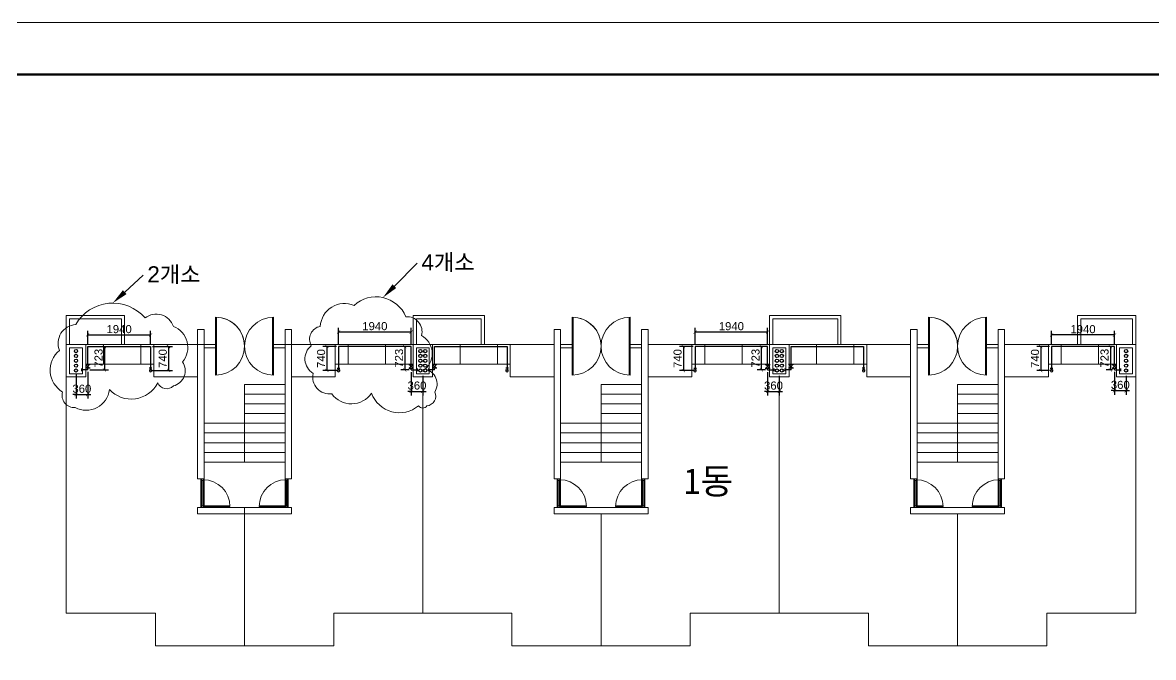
# Model space of a CAD drawing. Header units: millimetres. Extents: x 77978 to 1977917, y -128530 to 383426.
# Drawn here: x 1727647 to 1762536, y 109608 to 129213 of the extents above; entities that cross this region are included whole.
import ezdxf
from ezdxf import colors
from ezdxf.entities.mleader import LeaderData, LeaderLine
from ezdxf.math import Vec2, Vec3

# ---------------------------------------------------------------- set-up
doc = ezdxf.new("R2010")
doc.units = ezdxf.units.MM
doc.header["$LTSCALE"] = 20
doc.layers.get('0').update_dxf_attribs({"lineweight": 0})
doc.layers.add('TEXT', color=2, linetype='Continuous')
doc.layers.add('급수부품', color=2, linetype='Continuous')
for name, color, linetype, lineweight in [('WID', 6, 'Continuous', 0), ('건축선', 7, 'Continuous', 0), ('급수', 3, 'Continuous', 30), ('치수선', 1, 'Continuous', 0)]:
    doc.layers.add(name, color=color, linetype=linetype, lineweight=lineweight)
doc.styles.get("Standard").update_dxf_attribs({"font": 'arial.ttf'})
doc.styles.add('굴림800', font='', dxfattribs={"height": 800})
doc.styles.get('굴림800').set_extended_font_data('GulimChe')
doc.dimstyles.new('태림-100', dxfattribs={"dimscale": 100, "dimtxt": 2.5, "dimasz": 1, "dimexe": 1.25, "dimexo": 0.625, "dimgap": 0.5, "dimtad": 1, "dimdec": 0, "dimzin": 1, "dimdsep": 46, "dimtxsty": 'Standard', "dimblk": 'ARCHTICK', "dimcen": 2.5, "dimclrt": 2, "dimadec": 0, "dimazin": 0, "dimtfac": 1, "dimtdec": 0, "dimtix": 1, "dimtmove": 0, "dimatfit": 3, "dimfxl": 1, "dimarcsym": 0})

# ---------------------------------------------------------------- blocks, each defined once
blk = doc.blocks.new('상수도 도각-다중')
at = {"lineweight": 100}
blk.add_line((123000, 86100), (3000, 86100), dxfattribs=at)
blk.add_lwpolyline([(0, 0), (126000, 0), (126000, 89100), (0, 89100)], close=True)
blk = doc.blocks.new('A$C701459fe')
at = {"layer": '급수부품'}
for p, q in [((0, -283), (0, 284)), ((0, 233), (460, -232)), ((460, 233), (0, -232)), ((460, -283), (460, 284))]:
    blk.add_line(p, q, dxfattribs=at)
blk = doc.blocks.new('_ArchTick')
at = {"color": 0, "linetype": 'ByBlock', "const_width": 0.15}
blk.add_lwpolyline([(-0.5, -0.5), (0.5, 0.5)], dxfattribs=at)
blk = doc.blocks.new('*D5044')
at = {"layer": 'Defpoints', "color": 0}
for p in [(1731595, 119567), (1729655, 119209), (1731595, 119208)]:
    blk.add_point(p, dxfattribs=at)
at = {"layer": '치수선', "color": 0, "lineweight": -2}
for p, q in [((1729655, 119272), (1729655, 119692)), ((1731595, 119271), (1731595, 119692)), ((1729655, 119567), (1731595, 119567))]:
    blk.add_line(p, q, dxfattribs=at)
at = {"layer": '치수선', "color": 0, "linetype": 'ByBlock', "lineweight": -2, "xscale": 100, "yscale": 100, "zscale": 100, "rotation": 180}
blk.add_blockref('_ArchTick', (1729655, 119567), dxfattribs=at)
at = {"layer": '치수선', "color": 0, "linetype": 'ByBlock', "lineweight": -2, "xscale": 100, "yscale": 100, "zscale": 100}
blk.add_blockref('_ArchTick', (1731595, 119567), dxfattribs=at)
at = {"layer": '치수선', "color": 2, "insert": (1730625, 119745), "char_height": 250, "attachment_point": 5}
blk.add_mtext('1940', dxfattribs=at)
blk = doc.blocks.new('*D5045')
at = {"layer": 'Defpoints', "color": 0}
for p in [(1731595, 119209), (1731595, 118469), (1732149, 118469)]:
    blk.add_point(p, dxfattribs=at)
at = {"layer": '치수선', "color": 0, "lineweight": -2}
for p, q in [((1731658, 119209), (1732274, 119209)), ((1732149, 119209), (1732149, 118469)), ((1731658, 118469), (1732274, 118469))]:
    blk.add_line(p, q, dxfattribs=at)
at = {"layer": '치수선', "color": 0, "linetype": 'ByBlock', "lineweight": -2, "xscale": 100, "yscale": 100, "zscale": 100}
for p, rotation in [((1732149, 119209), 90), ((1732149, 118469), 270)]:
    blk.add_blockref('_ArchTick', p, dxfattribs=dict(at, rotation=rotation))
at = {"layer": '치수선', "color": 2, "insert": (1731972, 118839), "char_height": 250, "attachment_point": 5, "rotation": 90}
blk.add_mtext('740', dxfattribs=at)
blk = doc.blocks.new('*D5046')
at = {"layer": 'Defpoints', "color": 0}
for p in [(1730006, 119209), (1729655, 118487), (1730169, 118487)]:
    blk.add_point(p, dxfattribs=at)
at = {"layer": '치수선', "color": 0, "lineweight": -2}
for p, q in [((1730068, 119209), (1730294, 119209)), ((1730169, 119209), (1730169, 118487)), ((1729718, 118487), (1730294, 118487))]:
    blk.add_line(p, q, dxfattribs=at)
at = {"layer": '치수선', "color": 0, "linetype": 'ByBlock', "lineweight": -2, "xscale": 100, "yscale": 100, "zscale": 100}
for p, rotation in [((1730169, 119209), 90), ((1730169, 118487), 270)]:
    blk.add_blockref('_ArchTick', p, dxfattribs=dict(at, rotation=rotation))
at = {"layer": '치수선', "color": 2, "insert": (1729992, 118848), "char_height": 250, "attachment_point": 5, "rotation": 90}
blk.add_mtext('723', dxfattribs=at)
blk = doc.blocks.new('*D5047')
at = {"layer": 'Defpoints', "color": 0}
for p in [(1729295, 118419), (1729655, 118487), (1729655, 117727)]:
    blk.add_point(p, dxfattribs=at)
at = {"layer": '치수선', "color": 0, "lineweight": -2}
for p, q in [((1729295, 118357), (1729295, 117602)), ((1729655, 118424), (1729655, 117602)), ((1729295, 117727), (1729195, 117727)), ((1729295, 117727), (1729655, 117727)), ((1729655, 117727), (1729755, 117727))]:
    blk.add_line(p, q, dxfattribs=at)
at = {"layer": '치수선', "color": 0, "linetype": 'ByBlock', "lineweight": -2, "xscale": 100, "yscale": 100, "zscale": 100}
blk.add_blockref('_ArchTick', (1729295, 117727), dxfattribs=at)
at = {"layer": '치수선', "color": 0, "linetype": 'ByBlock', "lineweight": -2, "xscale": 100, "yscale": 100, "zscale": 100, "rotation": 180}
blk.add_blockref('_ArchTick', (1729655, 117727), dxfattribs=at)
at = {"layer": '치수선', "color": 2, "insert": (1729475, 117904), "char_height": 250, "attachment_point": 5}
blk.add_mtext('360', dxfattribs=at)
blk = doc.blocks.new('*D5048')
at = {"layer": 'Defpoints', "color": 0}
for p in [(1739635, 119659), (1737395, 119209), (1739635, 119209)]:
    blk.add_point(p, dxfattribs=at)
at = {"layer": '치수선', "color": 0, "lineweight": -2}
for p, q in [((1737395, 119272), (1737395, 119784)), ((1739635, 119272), (1739635, 119784)), ((1737395, 119659), (1739635, 119659))]:
    blk.add_line(p, q, dxfattribs=at)
at = {"layer": '치수선', "color": 0, "linetype": 'ByBlock', "lineweight": -2, "xscale": 100, "yscale": 100, "zscale": 100, "rotation": 180}
blk.add_blockref('_ArchTick', (1737395, 119659), dxfattribs=at)
at = {"layer": '치수선', "color": 0, "linetype": 'ByBlock', "lineweight": -2, "xscale": 100, "yscale": 100, "zscale": 100}
blk.add_blockref('_ArchTick', (1739635, 119659), dxfattribs=at)
at = {"layer": '치수선', "color": 2, "insert": (1738515, 119837), "char_height": 250, "attachment_point": 5}
blk.add_mtext('1940', dxfattribs=at)
blk = doc.blocks.new('*D5049')
at = {"layer": 'Defpoints', "color": 0}
for p in [(1737395, 119209), (1737035, 118469), (1737395, 118469)]:
    blk.add_point(p, dxfattribs=at)
at = {"layer": '치수선', "color": 0, "lineweight": -2}
for p, q in [((1737332, 119209), (1736910, 119209)), ((1737035, 119209), (1737035, 118469)), ((1737332, 118469), (1736910, 118469))]:
    blk.add_line(p, q, dxfattribs=at)
at = {"layer": '치수선', "color": 0, "linetype": 'ByBlock', "lineweight": -2, "xscale": 100, "yscale": 100, "zscale": 100}
for p, rotation in [((1737035, 119209), 90), ((1737035, 118469), 270)]:
    blk.add_blockref('_ArchTick', p, dxfattribs=dict(at, rotation=rotation))
at = {"layer": '치수선', "color": 2, "insert": (1736857, 118839), "char_height": 250, "attachment_point": 5, "rotation": 90}
blk.add_mtext('740', dxfattribs=at)
blk = doc.blocks.new('*D5050')
at = {"layer": 'Defpoints', "color": 0}
for p in [(1739635, 119209), (1739439, 118487), (1739635, 118487)]:
    blk.add_point(p, dxfattribs=at)
at = {"layer": '치수선', "color": 0, "lineweight": -2}
for p, q in [((1739573, 119209), (1739314, 119209)), ((1739439, 119209), (1739439, 118487)), ((1739573, 118487), (1739314, 118487))]:
    blk.add_line(p, q, dxfattribs=at)
at = {"layer": '치수선', "color": 0, "linetype": 'ByBlock', "lineweight": -2, "xscale": 100, "yscale": 100, "zscale": 100}
for p, rotation in [((1739439, 119209), 90), ((1739439, 118487), 270)]:
    blk.add_blockref('_ArchTick', p, dxfattribs=dict(at, rotation=rotation))
at = {"layer": '치수선', "color": 2, "insert": (1739262, 118848), "char_height": 250, "attachment_point": 5, "rotation": 90}
blk.add_mtext('723', dxfattribs=at)
blk = doc.blocks.new('*D5051')
at = {"layer": 'Defpoints', "color": 0}
for p in [(1739635, 118484), (1739995, 118369), (1739995, 117825)]:
    blk.add_point(p, dxfattribs=at)
at = {"layer": '치수선', "color": 0, "lineweight": -2}
for p, q in [((1739635, 118421), (1739635, 117700)), ((1739995, 118307), (1739995, 117700)), ((1739635, 117825), (1739535, 117825)), ((1739635, 117825), (1739995, 117825)), ((1739995, 117825), (1740095, 117825))]:
    blk.add_line(p, q, dxfattribs=at)
at = {"layer": '치수선', "color": 0, "linetype": 'ByBlock', "lineweight": -2, "xscale": 100, "yscale": 100, "zscale": 100}
blk.add_blockref('_ArchTick', (1739635, 117825), dxfattribs=at)
at = {"layer": '치수선', "color": 0, "linetype": 'ByBlock', "lineweight": -2, "xscale": 100, "yscale": 100, "zscale": 100, "rotation": 180}
blk.add_blockref('_ArchTick', (1739995, 117825), dxfattribs=at)
at = {"layer": '치수선', "color": 2, "insert": (1739815, 118003), "char_height": 250, "attachment_point": 5}
blk.add_mtext('360', dxfattribs=at)
blk = doc.blocks.new('*D5053')
at = {"layer": 'Defpoints', "color": 0}
for p in [(1759395, 119567), (1759395, 119208), (1761335, 119209)]:
    blk.add_point(p, dxfattribs=at)
at = {"layer": '치수선', "color": 0, "lineweight": -2}
for p, q in [((1759395, 119271), (1759395, 119692)), ((1761335, 119272), (1761335, 119692)), ((1761335, 119567), (1759395, 119567))]:
    blk.add_line(p, q, dxfattribs=at)
at = {"layer": '치수선', "color": 0, "linetype": 'ByBlock', "lineweight": -2, "xscale": 100, "yscale": 100, "zscale": 100, "rotation": 180}
blk.add_blockref('_ArchTick', (1759395, 119567), dxfattribs=at)
at = {"layer": '치수선', "color": 0, "linetype": 'ByBlock', "lineweight": -2, "xscale": 100, "yscale": 100, "zscale": 100}
blk.add_blockref('_ArchTick', (1761335, 119567), dxfattribs=at)
at = {"layer": '치수선', "color": 2, "insert": (1760365, 119744), "char_height": 250, "attachment_point": 5}
blk.add_mtext('1940', dxfattribs=at)
blk = doc.blocks.new('*D5054')
at = {"layer": 'Defpoints', "color": 0}
for p in [(1761335, 119209), (1761208, 118487), (1761335, 118487)]:
    blk.add_point(p, dxfattribs=at)
at = {"layer": '치수선', "color": 0, "lineweight": -2}
for p, q in [((1761273, 119209), (1761083, 119209)), ((1761208, 119209), (1761208, 118487)), ((1761273, 118487), (1761083, 118487))]:
    blk.add_line(p, q, dxfattribs=at)
at = {"layer": '치수선', "color": 0, "linetype": 'ByBlock', "lineweight": -2, "xscale": 100, "yscale": 100, "zscale": 100}
for p, rotation in [((1761208, 119209), 90), ((1761208, 118487), 270)]:
    blk.add_blockref('_ArchTick', p, dxfattribs=dict(at, rotation=rotation))
at = {"layer": '치수선', "color": 2, "insert": (1761030, 118848), "char_height": 250, "attachment_point": 5, "rotation": 90}
blk.add_mtext('723', dxfattribs=at)
blk = doc.blocks.new('*D5055')
at = {"layer": 'Defpoints', "color": 0}
for p in [(1761335, 118487), (1761695, 118369), (1761695, 117846)]:
    blk.add_point(p, dxfattribs=at)
at = {"layer": '치수선', "color": 0, "lineweight": -2}
for p, q in [((1761335, 118424), (1761335, 117721)), ((1761695, 118307), (1761695, 117721)), ((1761335, 117846), (1761235, 117846)), ((1761335, 117846), (1761695, 117846)), ((1761695, 117846), (1761795, 117846))]:
    blk.add_line(p, q, dxfattribs=at)
at = {"layer": '치수선', "color": 0, "linetype": 'ByBlock', "lineweight": -2, "xscale": 100, "yscale": 100, "zscale": 100}
blk.add_blockref('_ArchTick', (1761335, 117846), dxfattribs=at)
at = {"layer": '치수선', "color": 0, "linetype": 'ByBlock', "lineweight": -2, "xscale": 100, "yscale": 100, "zscale": 100, "rotation": 180}
blk.add_blockref('_ArchTick', (1761695, 117846), dxfattribs=at)
at = {"layer": '치수선', "color": 2, "insert": (1761515, 118023), "char_height": 250, "attachment_point": 5}
blk.add_mtext('360', dxfattribs=at)
blk = doc.blocks.new('*D5056')
at = {"layer": 'Defpoints', "color": 0}
for p in [(1759395, 119209), (1759062, 118469), (1759395, 118469)]:
    blk.add_point(p, dxfattribs=at)
at = {"layer": '치수선', "color": 0, "lineweight": -2}
for p, q in [((1759332, 119209), (1758937, 119209)), ((1759062, 119209), (1759062, 118469)), ((1759333, 118469), (1758937, 118469))]:
    blk.add_line(p, q, dxfattribs=at)
at = {"layer": '치수선', "color": 0, "linetype": 'ByBlock', "lineweight": -2, "xscale": 100, "yscale": 100, "zscale": 100}
for p, rotation in [((1759062, 119209), 90), ((1759062, 118469), 270)]:
    blk.add_blockref('_ArchTick', p, dxfattribs=dict(at, rotation=rotation))
at = {"layer": '치수선', "color": 2, "insert": (1758885, 118839), "char_height": 250, "attachment_point": 5, "rotation": 90}
blk.add_mtext('740', dxfattribs=at)
blk = doc.blocks.new('*D5057')
at = {"layer": 'Defpoints', "color": 0}
for p in [(1750635, 119658), (1748395, 119208), (1750635, 119208)]:
    blk.add_point(p, dxfattribs=at)
at = {"layer": '치수선', "color": 0, "lineweight": -2}
for p, q in [((1748395, 119271), (1748395, 119783)), ((1750635, 119271), (1750635, 119783)), ((1748395, 119658), (1750635, 119658))]:
    blk.add_line(p, q, dxfattribs=at)
at = {"layer": '치수선', "color": 0, "linetype": 'ByBlock', "lineweight": -2, "xscale": 100, "yscale": 100, "zscale": 100, "rotation": 180}
blk.add_blockref('_ArchTick', (1748395, 119658), dxfattribs=at)
at = {"layer": '치수선', "color": 0, "linetype": 'ByBlock', "lineweight": -2, "xscale": 100, "yscale": 100, "zscale": 100}
blk.add_blockref('_ArchTick', (1750635, 119658), dxfattribs=at)
at = {"layer": '치수선', "color": 2, "insert": (1749515, 119836), "char_height": 250, "attachment_point": 5}
blk.add_mtext('1940', dxfattribs=at)
blk = doc.blocks.new('*D5058')
at = {"layer": 'Defpoints', "color": 0}
for p in [(1748395, 119208), (1748035, 118468), (1748395, 118468)]:
    blk.add_point(p, dxfattribs=at)
at = {"layer": '치수선', "color": 0, "lineweight": -2}
for p, q in [((1748332, 119208), (1747910, 119208)), ((1748035, 119208), (1748035, 118468)), ((1748332, 118468), (1747910, 118468))]:
    blk.add_line(p, q, dxfattribs=at)
at = {"layer": '치수선', "color": 0, "linetype": 'ByBlock', "lineweight": -2, "xscale": 100, "yscale": 100, "zscale": 100}
for p, rotation in [((1748035, 119208), 90), ((1748035, 118468), 270)]:
    blk.add_blockref('_ArchTick', p, dxfattribs=dict(at, rotation=rotation))
at = {"layer": '치수선', "color": 2, "insert": (1747857, 118838), "char_height": 250, "attachment_point": 5, "rotation": 90}
blk.add_mtext('740', dxfattribs=at)
blk = doc.blocks.new('*D5059')
at = {"layer": 'Defpoints', "color": 0}
for p in [(1750635, 119208), (1750439, 118486), (1750635, 118486)]:
    blk.add_point(p, dxfattribs=at)
at = {"layer": '치수선', "color": 0, "lineweight": -2}
for p, q in [((1750573, 119208), (1750314, 119208)), ((1750439, 119208), (1750439, 118486)), ((1750573, 118486), (1750314, 118486))]:
    blk.add_line(p, q, dxfattribs=at)
at = {"layer": '치수선', "color": 0, "linetype": 'ByBlock', "lineweight": -2, "xscale": 100, "yscale": 100, "zscale": 100}
for p, rotation in [((1750439, 119208), 90), ((1750439, 118486), 270)]:
    blk.add_blockref('_ArchTick', p, dxfattribs=dict(at, rotation=rotation))
at = {"layer": '치수선', "color": 2, "insert": (1750262, 118847), "char_height": 250, "attachment_point": 5, "rotation": 90}
blk.add_mtext('723', dxfattribs=at)
blk = doc.blocks.new('*D5060')
at = {"layer": 'Defpoints', "color": 0}
for p in [(1750635, 118483), (1750995, 118368), (1750995, 117824)]:
    blk.add_point(p, dxfattribs=at)
at = {"layer": '치수선', "color": 0, "lineweight": -2}
for p, q in [((1750635, 118420), (1750635, 117699)), ((1750995, 118306), (1750995, 117699)), ((1750635, 117824), (1750535, 117824)), ((1750635, 117824), (1750995, 117824)), ((1750995, 117824), (1751095, 117824))]:
    blk.add_line(p, q, dxfattribs=at)
at = {"layer": '치수선', "color": 0, "linetype": 'ByBlock', "lineweight": -2, "xscale": 100, "yscale": 100, "zscale": 100}
blk.add_blockref('_ArchTick', (1750635, 117824), dxfattribs=at)
at = {"layer": '치수선', "color": 0, "linetype": 'ByBlock', "lineweight": -2, "xscale": 100, "yscale": 100, "zscale": 100, "rotation": 180}
blk.add_blockref('_ArchTick', (1750995, 117824), dxfattribs=at)
at = {"layer": '치수선', "color": 2, "insert": (1750815, 118002), "char_height": 250, "attachment_point": 5}
blk.add_mtext('360', dxfattribs=at)

msp = doc.modelspace()

# ---------------------------------------------------------------- linework, layer by layer
for p, q in [((1730695.1, 119269.1), (1730695.1, 120069.1)), ((1741795.1, 119269.1), (1741795.1, 120069.1)), ((1752795.1, 119269.1), (1752795.1, 120069.1)), ((1760295.1, 119269.1), (1760295.1, 120069.1)), ((1733045.1, 119739.1), (1733245.1, 119739.1)), ((1735745.1, 119739.1), (1735945.1, 119739.1)), ((1744045.1, 119739.1), (1744245.1, 119739.1)), ((1746745.1, 119739.1), (1746945.1, 119739.1)), ((1755045.1, 119739.1), (1755245.1, 119739.1)), ((1757745.1, 119739.1), (1757945.1, 119739.1)), ((1728995.1, 119269.1), (1733245.1, 119269.1)), ((1728995.1, 110969.1), (1728995.1, 119269.1)), ((1729595.1, 119269.1), (1731695.1, 119269.1)), ((1730145.1, 119269.1), (1730145.1, 118669.1)), ((1731695.1, 119269.1), (1731695.1, 118269.1)), ((1735745.1, 119269.1), (1744045.1, 119269.1)), ((1737295.1, 119269.1), (1737295.1, 118269.1)), ((1738845.1, 119269.1), (1738845.1, 118669.1)), ((1741145.1, 119269.1), (1741145.1, 118669.1)), ((1742695.1, 119269.1), (1742695.1, 118269.1)), ((1746945.1, 119269.1), (1755045.1, 119269.1)), ((1748295.1, 119269.1), (1748295.1, 118269.1)), ((1749845.1, 119269.1), (1749845.1, 118669.1)), ((1752145.1, 119269.1), (1752145.1, 118669.1)), ((1753695.1, 119269.1), (1753695.1, 118269.1)), ((1757945.1, 119269.1), (1761995.1, 119269.1)), ((1759295.1, 119269.1), (1759295.1, 118269.1)), ((1760845.1, 119269.1), (1760845.1, 118669.1)), ((1761995.1, 119269.1), (1761995.1, 110969.1)), ((1731295.1, 118669.1), (1729595.1, 118669.1)), ((1731695.1, 118669.1), (1731595.1, 118669.1)), ((1737295.1, 118669.1), (1737395.1, 118669.1)), ((1737695.1, 118669.1), (1739695.1, 118669.1)), ((1742295.1, 118669.1), (1740295.1, 118669.1)), ((1742695.1, 118669.1), (1742595.1, 118669.1)), ((1748295.1, 118669.1), (1748395.1, 118669.1)), ((1748695.1, 118669.1), (1750695.1, 118669.1)), ((1753295.1, 118669.1), (1751295.1, 118669.1)), ((1753695.1, 118669.1), (1753595.1, 118669.1)), ((1759295.1, 118669.1), (1759395.1, 118669.1)), ((1759695.1, 118669.1), (1761395.1, 118669.1)), ((1731695.1, 118269.1), (1733045.1, 118269.1)), ((1734495.1, 115639.1), (1734495.1, 118039.1)), ((1737295.1, 118269.1), (1735945.1, 118269.1)), ((1739995.1, 110969.1), (1739995.1, 118269.1)), ((1742695.1, 118269.1), (1744045.1, 118269.1)), ((1745495.1, 115639.1), (1745495.1, 118039.1)), ((1745495.1, 115639.1), (1745495.1, 118039.1)), ((1748295.1, 118269.1), (1746945.1, 118269.1)), ((1750995.1, 110969.1), (1750995.1, 118269.1)), ((1753695.1, 118269.1), (1755045.1, 118269.1)), ((1756495.1, 115639.1), (1756495.1, 118039.1)), ((1756495.1, 115639.1), (1756495.1, 118039.1)), ((1759295.1, 118269.1), (1757945.1, 118269.1)), ((1734495.1, 109969.1), (1734495.1, 114239.1)), ((1745495.1, 109969.1), (1745495.1, 114039.1)), ((1756495.1, 109969.1), (1756495.1, 114039.1)), ((1731745.1, 110969.1), (1728995.1, 110969.1)), ((1731745.1, 109969.1), (1731745.1, 110969.1)), ((1742745.1, 110969.1), (1737245.1, 110969.1)), ((1737245.1, 110969.1), (1737245.1, 109969.1)), ((1742745.1, 109969.1), (1742745.1, 110969.1)), ((1753745.1, 110969.1), (1748245.1, 110969.1)), ((1748245.1, 110969.1), (1748245.1, 109969.1)), ((1753745.1, 109969.1), (1753745.1, 110969.1)), ((1761995.1, 110969.1), (1759245.1, 110969.1)), ((1759245.1, 110969.1), (1759245.1, 109969.1)), ((1737245.1, 109969.1), (1731745.1, 109969.1)), ((1748245.1, 109969.1), (1742745.1, 109969.1)), ((1759245.1, 109969.1), (1753745.1, 109969.1))]:
    msp.add_line(p, q)
at = {"color": 5}
for p, q in [((1739795.1, 119269.1), (1741795.1, 119269.1)), ((1750795.1, 119269.1), (1752795.1, 119269.1))]:
    msp.add_line(p, q, dxfattribs=at)
for points in [[(1730795.1, 120169.1), (1728995.1, 120169.1), (1728995.1, 119269.1), (1730795.1, 119269.1)], [(1730695.1, 120069.1), (1729095.1, 120069.1), (1729095.1, 119269.1), (1730695.1, 119269.1)], [(1741895.1, 120169.1), (1739695.1, 120169.1), (1739695.1, 119269.1), (1741895.1, 119269.1)], [(1741795.1, 120069.1), (1739795.1, 120069.1), (1739795.1, 119269.1), (1741795.1, 119269.1)], [(1752895.1, 120169.1), (1750695.1, 120169.1), (1750695.1, 119269.1), (1752895.1, 119269.1)], [(1752795.1, 120069.1), (1750795.1, 120069.1), (1750795.1, 119269.1), (1752795.1, 119269.1)], [(1760195.1, 120169.1), (1761995.1, 120169.1), (1761995.1, 119269.1), (1760195.1, 119269.1)], [(1760295.1, 120069.1), (1761895.1, 120069.1), (1761895.1, 119269.1), (1760295.1, 119269.1)], [(1728995.1, 118269.1), (1729595.1, 118269.1), (1729595.1, 119269.1), (1728995.1, 119269.1)], [(1729095.1, 118369.1), (1729495.1, 118369.1), (1729495.1, 119169.1), (1729095.1, 119169.1)], [(1731295.1, 118669.1), (1731695.1, 118669.1), (1731695.1, 119269.1), (1731295.1, 119269.1)], [(1737695.1, 118669.1), (1737295.1, 118669.1), (1737295.1, 119269.1), (1737695.1, 119269.1)], [(1739695.1, 118269.1), (1740295.1, 118269.1), (1740295.1, 119269.1), (1739695.1, 119269.1)], [(1739795.1, 118369.1), (1740195.1, 118369.1), (1740195.1, 119169.1), (1739795.1, 119169.1)], [(1742295.1, 118669.1), (1742695.1, 118669.1), (1742695.1, 119269.1), (1742295.1, 119269.1)], [(1748695.1, 118669.1), (1748295.1, 118669.1), (1748295.1, 119269.1), (1748695.1, 119269.1)], [(1750695.1, 118269.1), (1751295.1, 118269.1), (1751295.1, 119269.1), (1750695.1, 119269.1)], [(1750795.1, 118369.1), (1751195.1, 118369.1), (1751195.1, 119169.1), (1750795.1, 119169.1)], [(1753295.1, 118669.1), (1753695.1, 118669.1), (1753695.1, 119269.1), (1753295.1, 119269.1)], [(1759695.1, 118669.1), (1759295.1, 118669.1), (1759295.1, 119269.1), (1759695.1, 119269.1)], [(1761995.1, 118269.1), (1761395.1, 118269.1), (1761395.1, 119269.1), (1761995.1, 119269.1)], [(1761895.1, 118369.1), (1761495.1, 118369.1), (1761495.1, 119169.1), (1761895.1, 119169.1)]]:
    msp.add_lwpolyline(points, close=True)
at = {"layer": 'WID'}
for p, q in [((1733600.1, 119219.1), (1733600.1, 120114.1)), ((1733630.1, 119219.1), (1733630.1, 120113.6)), ((1735360.1, 119219.1), (1735360.1, 120113.6)), ((1735360.1, 119269.1), (1735360.1, 120109.7)), ((1735390.1, 119219.1), (1735390.1, 120114.1)), ((1735390.1, 119219.1), (1735390.1, 120110.3)), ((1744600.1, 119219.1), (1744600.1, 120114.1)), ((1744630.1, 119219.1), (1744630.1, 120113.6)), ((1746360.1, 119219.1), (1746360.1, 120113.6)), ((1746360.1, 119269.1), (1746360.1, 120109.7)), ((1746390.1, 119219.1), (1746390.1, 120114.1)), ((1746390.1, 119219.1), (1746390.1, 120110.3)), ((1755600.1, 119219.1), (1755600.1, 120114.1)), ((1755630.1, 119219.1), (1755630.1, 120113.6)), ((1757360.1, 119219.1), (1757360.1, 120113.6)), ((1757360.1, 119269.1), (1757360.1, 120109.7)), ((1757390.1, 119219.1), (1757390.1, 120114.1)), ((1757390.1, 119219.1), (1757390.1, 120110.3)), ((1733245.1, 119269.1), (1733630.1, 119269.1)), ((1733245.1, 119169.1), (1733630.1, 119169.1)), ((1733575.1, 119269.1), (1733600.1, 119269.1)), ((1733600.1, 119169.1), (1733575.1, 119169.1)), ((1733575.1, 119169.1), (1733600.1, 119169.1)), ((1733600.1, 119269.1), (1733600.1, 119169.1)), ((1733630.1, 119269.1), (1733600.1, 119269.1)), ((1733630.1, 119219.1), (1733600.1, 119219.1)), ((1733600.1, 119219.1), (1733600.1, 118324.1)), ((1733630.1, 119169.1), (1733600.1, 119169.1)), ((1733630.1, 119219.1), (1733630.1, 118324.6)), ((1735360.1, 119269.1), (1735745.1, 119269.1)), ((1735390.1, 119269.1), (1735360.1, 119269.1)), ((1735360.1, 119219.1), (1735390.1, 119219.1)), ((1735360.1, 119219.1), (1735360.1, 118324.6)), ((1735360.1, 119219.1), (1735390.1, 119219.1)), ((1735360.1, 119169.1), (1735745.1, 119169.1)), ((1735360.1, 119169.1), (1735390.1, 119169.1)), ((1735390.1, 119269.1), (1735390.1, 119169.1)), ((1735415.1, 119269.1), (1735390.1, 119269.1)), ((1735390.1, 119269.1), (1735390.1, 119169.1)), ((1735390.1, 119219.1), (1735390.1, 118324.1)), ((1735390.1, 119169.1), (1735415.1, 119169.1)), ((1744245.1, 119269.1), (1744630.1, 119269.1)), ((1744245.1, 119169.1), (1744630.1, 119169.1)), ((1744575.1, 119269.1), (1744600.1, 119269.1)), ((1744600.1, 119169.1), (1744575.1, 119169.1)), ((1744575.1, 119169.1), (1744600.1, 119169.1)), ((1744600.1, 119269.1), (1744600.1, 119169.1)), ((1744630.1, 119269.1), (1744600.1, 119269.1)), ((1744630.1, 119219.1), (1744600.1, 119219.1)), ((1744600.1, 119219.1), (1744600.1, 118324.1)), ((1744630.1, 119169.1), (1744600.1, 119169.1)), ((1744630.1, 119219.1), (1744630.1, 118324.6)), ((1746360.1, 119269.1), (1746745.1, 119269.1)), ((1746390.1, 119269.1), (1746360.1, 119269.1)), ((1746360.1, 119219.1), (1746390.1, 119219.1)), ((1746360.1, 119219.1), (1746360.1, 118324.6)), ((1746360.1, 119219.1), (1746390.1, 119219.1)), ((1746360.1, 119169.1), (1746745.1, 119169.1)), ((1746360.1, 119169.1), (1746390.1, 119169.1)), ((1746390.1, 119269.1), (1746390.1, 119169.1)), ((1746415.1, 119269.1), (1746390.1, 119269.1)), ((1746390.1, 119269.1), (1746390.1, 119169.1)), ((1746390.1, 119219.1), (1746390.1, 118324.1)), ((1746390.1, 119169.1), (1746415.1, 119169.1)), ((1755245.1, 119269.1), (1755630.1, 119269.1)), ((1755245.1, 119169.1), (1755630.1, 119169.1)), ((1755575.1, 119269.1), (1755600.1, 119269.1)), ((1755600.1, 119169.1), (1755575.1, 119169.1)), ((1755575.1, 119169.1), (1755600.1, 119169.1)), ((1755600.1, 119269.1), (1755600.1, 119169.1)), ((1755630.1, 119269.1), (1755600.1, 119269.1)), ((1755630.1, 119219.1), (1755600.1, 119219.1)), ((1755600.1, 119219.1), (1755600.1, 118324.1)), ((1755630.1, 119169.1), (1755600.1, 119169.1)), ((1755630.1, 119219.1), (1755630.1, 118324.6)), ((1757360.1, 119269.1), (1757745.1, 119269.1)), ((1757390.1, 119269.1), (1757360.1, 119269.1)), ((1757360.1, 119219.1), (1757390.1, 119219.1)), ((1757360.1, 119219.1), (1757360.1, 118324.6)), ((1757360.1, 119219.1), (1757390.1, 119219.1)), ((1757360.1, 119169.1), (1757745.1, 119169.1)), ((1757360.1, 119169.1), (1757390.1, 119169.1)), ((1757390.1, 119269.1), (1757390.1, 119169.1)), ((1757415.1, 119269.1), (1757390.1, 119269.1)), ((1757390.1, 119269.1), (1757390.1, 119169.1)), ((1757390.1, 119219.1), (1757390.1, 118324.1)), ((1757390.1, 119169.1), (1757415.1, 119169.1)), ((1733245.1, 115119.1), (1733145.1, 115119.1)), ((1733145.1, 115119.1), (1733145.1, 115094.1)), ((1733245.1, 115119.1), (1733145.1, 115119.1)), ((1733145.1, 115094.1), (1733145.1, 114294.1)), ((1733145.1, 115094.1), (1733175.6, 115094.1)), ((1733175.6, 115094.1), (1733175.6, 114284.1)), ((1733175.6, 115094.1), (1733175.6, 115074.1)), ((1733175.6, 115074.1), (1733215.6, 115074.1)), ((1733215.6, 115094.1), (1733245.1, 115094.1)), ((1733215.6, 115094.1), (1733215.6, 114264.1)), ((1733245.1, 115094.1), (1733245.1, 115119.1)), ((1733245.1, 114264.1), (1733245.1, 115094.1)), ((1735745.1, 115119.1), (1735845.1, 115119.1)), ((1735745.1, 115119.1), (1735845.1, 115119.1)), ((1735745.1, 115119.1), (1735845.1, 115119.1)), ((1735745.1, 115094.1), (1735745.1, 115119.1)), ((1735745.1, 115119.1), (1735845.1, 115119.1)), ((1735774.5, 115094.1), (1735745.1, 115094.1)), ((1735745.1, 114264.1), (1735745.1, 115094.1)), ((1735774.5, 115094.1), (1735774.5, 114264.1)), ((1735814.5, 115074.1), (1735774.5, 115074.1)), ((1735814.5, 115094.1), (1735814.5, 114284.1)), ((1735845.1, 115094.1), (1735814.5, 115094.1)), ((1735814.5, 115094.1), (1735814.5, 115074.1)), ((1735845.1, 115119.1), (1735845.1, 115094.1)), ((1735845.1, 115094.1), (1735845.1, 114294.1)), ((1744245.1, 115119.1), (1744145.1, 115119.1)), ((1744145.1, 115119.1), (1744145.1, 115094.1)), ((1744245.1, 115119.1), (1744145.1, 115119.1)), ((1744145.1, 115094.1), (1744145.1, 114294.1)), ((1744145.1, 115094.1), (1744175.6, 115094.1)), ((1744175.6, 115094.1), (1744175.6, 114284.1)), ((1744175.6, 115094.1), (1744175.6, 115074.1)), ((1744175.6, 115074.1), (1744215.6, 115074.1)), ((1744215.6, 115094.1), (1744245.1, 115094.1)), ((1744215.6, 115094.1), (1744215.6, 114264.1)), ((1744245.1, 115094.1), (1744245.1, 115119.1)), ((1744245.1, 114264.1), (1744245.1, 115094.1)), ((1746745.1, 115119.1), (1746845.1, 115119.1)), ((1746745.1, 115119.1), (1746845.1, 115119.1)), ((1746745.1, 115119.1), (1746845.1, 115119.1)), ((1746745.1, 115094.1), (1746745.1, 115119.1)), ((1746745.1, 115119.1), (1746845.1, 115119.1)), ((1746774.5, 115094.1), (1746745.1, 115094.1)), ((1746745.1, 114264.1), (1746745.1, 115094.1)), ((1746774.5, 115094.1), (1746774.5, 114264.1)), ((1746814.5, 115074.1), (1746774.5, 115074.1)), ((1746814.5, 115094.1), (1746814.5, 114284.1)), ((1746845.1, 115094.1), (1746814.5, 115094.1)), ((1746814.5, 115094.1), (1746814.5, 115074.1)), ((1746845.1, 115119.1), (1746845.1, 115094.1)), ((1746845.1, 115094.1), (1746845.1, 114294.1)), ((1755245.1, 115119.1), (1755145.1, 115119.1)), ((1755145.1, 115119.1), (1755145.1, 115094.1)), ((1755245.1, 115119.1), (1755145.1, 115119.1)), ((1755145.1, 115094.1), (1755145.1, 114294.1)), ((1755145.1, 115094.1), (1755175.6, 115094.1)), ((1755175.6, 115094.1), (1755175.6, 114284.1)), ((1755175.6, 115094.1), (1755175.6, 115074.1)), ((1755175.6, 115074.1), (1755215.6, 115074.1)), ((1755215.6, 115094.1), (1755245.1, 115094.1)), ((1755215.6, 115094.1), (1755215.6, 114264.1)), ((1755245.1, 115094.1), (1755245.1, 115119.1)), ((1755245.1, 114264.1), (1755245.1, 115094.1)), ((1757745.1, 115119.1), (1757845.1, 115119.1)), ((1757745.1, 115119.1), (1757845.1, 115119.1)), ((1757745.1, 115119.1), (1757845.1, 115119.1)), ((1757745.1, 115094.1), (1757745.1, 115119.1)), ((1757745.1, 115119.1), (1757845.1, 115119.1)), ((1757774.5, 115094.1), (1757745.1, 115094.1)), ((1757745.1, 114264.1), (1757745.1, 115094.1)), ((1757774.5, 115094.1), (1757774.5, 114264.1)), ((1757814.5, 115074.1), (1757774.5, 115074.1)), ((1757814.5, 115094.1), (1757814.5, 114284.1)), ((1757845.1, 115094.1), (1757814.5, 115094.1)), ((1757814.5, 115094.1), (1757814.5, 115074.1)), ((1757845.1, 115119.1), (1757845.1, 115094.1)), ((1757845.1, 115094.1), (1757845.1, 114294.1)), ((1733145.1, 114294.1), (1733145.1, 114264.1)), ((1733145.1, 114264.1), (1733145.1, 114239.1)), ((1733175.6, 114264.1), (1733145.1, 114264.1)), ((1733145.1, 114239.1), (1733245.1, 114239.1)), ((1733175.6, 114284.1), (1733175.6, 114264.1)), ((1733215.6, 114284.1), (1733175.6, 114284.1)), ((1733215.6, 114264.1), (1733245.1, 114264.1)), ((1733245.1, 114294.1), (1734045, 114294.1)), ((1733245.1, 114264.1), (1734045.6, 114264.1)), ((1733245.1, 114239.1), (1733245.1, 114264.1)), ((1735745.1, 114264.1), (1734944.5, 114264.1)), ((1735745.1, 114294.1), (1734945.1, 114294.1)), ((1735745.1, 114239.1), (1735745.1, 114264.1)), ((1735774.5, 114264.1), (1735745.1, 114264.1)), ((1735845.1, 114239.1), (1735745.1, 114239.1)), ((1735774.5, 114284.1), (1735814.5, 114284.1)), ((1735814.5, 114284.1), (1735814.5, 114264.1)), ((1735814.5, 114264.1), (1735845.1, 114264.1)), ((1735845.1, 114294.1), (1735845.1, 114264.1)), ((1735845.1, 114264.1), (1735845.1, 114239.1)), ((1744145.1, 114294.1), (1744145.1, 114264.1)), ((1744145.1, 114264.1), (1744145.1, 114239.1)), ((1744175.6, 114264.1), (1744145.1, 114264.1)), ((1744145.1, 114239.1), (1744245.1, 114239.1)), ((1744175.6, 114284.1), (1744175.6, 114264.1)), ((1744215.6, 114284.1), (1744175.6, 114284.1)), ((1744215.6, 114264.1), (1744245.1, 114264.1)), ((1744245.1, 114294.1), (1745045, 114294.1)), ((1744245.1, 114264.1), (1745045.6, 114264.1)), ((1744245.1, 114239.1), (1744245.1, 114264.1)), ((1746745.1, 114264.1), (1745944.5, 114264.1)), ((1746745.1, 114294.1), (1745945.1, 114294.1)), ((1746745.1, 114239.1), (1746745.1, 114264.1)), ((1746774.5, 114264.1), (1746745.1, 114264.1)), ((1746845.1, 114239.1), (1746745.1, 114239.1)), ((1746774.5, 114284.1), (1746814.5, 114284.1)), ((1746814.5, 114284.1), (1746814.5, 114264.1)), ((1746814.5, 114264.1), (1746845.1, 114264.1)), ((1746845.1, 114294.1), (1746845.1, 114264.1)), ((1746845.1, 114264.1), (1746845.1, 114239.1)), ((1755145.1, 114294.1), (1755145.1, 114264.1)), ((1755145.1, 114264.1), (1755145.1, 114239.1)), ((1755175.6, 114264.1), (1755145.1, 114264.1)), ((1755145.1, 114239.1), (1755245.1, 114239.1)), ((1755175.6, 114284.1), (1755175.6, 114264.1)), ((1755215.6, 114284.1), (1755175.6, 114284.1)), ((1755215.6, 114264.1), (1755245.1, 114264.1)), ((1755245.1, 114294.1), (1756045, 114294.1)), ((1755245.1, 114264.1), (1756045.6, 114264.1)), ((1755245.1, 114239.1), (1755245.1, 114264.1)), ((1757745.1, 114264.1), (1756944.5, 114264.1)), ((1757745.1, 114294.1), (1756945.1, 114294.1)), ((1757745.1, 114239.1), (1757745.1, 114264.1)), ((1757774.5, 114264.1), (1757745.1, 114264.1)), ((1757845.1, 114239.1), (1757745.1, 114239.1)), ((1757774.5, 114284.1), (1757814.5, 114284.1)), ((1757814.5, 114284.1), (1757814.5, 114264.1)), ((1757814.5, 114264.1), (1757845.1, 114264.1)), ((1757845.1, 114294.1), (1757845.1, 114264.1)), ((1757845.1, 114264.1), (1757845.1, 114239.1))]:
    msp.add_line(p, q, dxfattribs=at)
for centre, radius, start, end in [((1733600.1, 119219.1), 895, 356.79745, 90), ((1733600.1, 119219.1), 895, 270, 90), ((1735390.1, 119219.1), 895, 90, 270), ((1744600.1, 119219.1), 895, 356.79745, 90), ((1744600.1, 119219.1), 895, 270, 90), ((1746390.1, 119219.1), 895, 90, 270), ((1755600.1, 119219.1), 895, 356.79745, 90), ((1755600.1, 119219.1), 895, 270, 90), ((1757390.1, 119219.1), 895, 90, 270), ((1733215.6, 114264.1), 830, 0, 90), ((1735774.5, 114264.1), 830, 90, 180), ((1744215.6, 114264.1), 830, 0, 90), ((1746774.5, 114264.1), 830, 90, 180), ((1755215.6, 114264.1), 830, 0, 90), ((1757774.5, 114264.1), 830, 90, 180)]:
    msp.add_arc(centre, radius, start, end, dxfattribs=at)
at = {"layer": '건축선'}
for p, q in [((1733245.1, 119739.1), (1733245.1, 115119.1)), ((1735745.1, 115119.1), (1735745.1, 119739.1)), ((1744245.1, 119739.1), (1744245.1, 115119.1)), ((1746745.1, 115119.1), (1746745.1, 119739.1)), ((1755245.1, 119739.1), (1755245.1, 115119.1)), ((1757745.1, 115119.1), (1757745.1, 119739.1)), ((1734495.1, 118039.1), (1735745.1, 118039.1)), ((1734495.1, 118039.1), (1734495.1, 115639.1)), ((1745495.1, 118039.1), (1746745.1, 118039.1)), ((1745495.1, 118039.1), (1745495.1, 115639.1)), ((1756495.1, 118039.1), (1757745.1, 118039.1)), ((1756495.1, 118039.1), (1756495.1, 115639.1)), ((1734495.1, 117739.1), (1735745.1, 117739.1)), ((1745495.1, 117739.1), (1746745.1, 117739.1)), ((1756495.1, 117739.1), (1757745.1, 117739.1)), ((1734495.1, 117439.1), (1735745.1, 117439.1)), ((1745495.1, 117439.1), (1746745.1, 117439.1)), ((1756495.1, 117439.1), (1757745.1, 117439.1)), ((1734495.1, 117139.1), (1735745.1, 117139.1)), ((1745495.1, 117139.1), (1746745.1, 117139.1)), ((1756495.1, 117139.1), (1757745.1, 117139.1)), ((1733245.1, 116839.1), (1735745.1, 116839.1)), ((1733245.1, 116539.1), (1735745.1, 116539.1)), ((1744245.1, 116839.1), (1746745.1, 116839.1)), ((1744245.1, 116539.1), (1746745.1, 116539.1)), ((1755245.1, 116839.1), (1757745.1, 116839.1)), ((1755245.1, 116539.1), (1757745.1, 116539.1)), ((1733245.1, 116239.1), (1735745.1, 116239.1)), ((1744245.1, 116239.1), (1746745.1, 116239.1)), ((1755245.1, 116239.1), (1757745.1, 116239.1)), ((1733245.1, 115939.1), (1735745.1, 115939.1)), ((1744245.1, 115939.1), (1746745.1, 115939.1)), ((1755245.1, 115939.1), (1757745.1, 115939.1)), ((1733245.1, 115639.1), (1735745.1, 115639.1)), ((1744245.1, 115639.1), (1746745.1, 115639.1)), ((1755245.1, 115639.1), (1757745.1, 115639.1)), ((1733245.1, 115119.1), (1733045.1, 115119.1)), ((1733245.1, 115119.1), (1733045.1, 115119.1)), ((1735745.1, 115119.1), (1735945.1, 115119.1)), ((1735745.1, 115119.1), (1735945.1, 115119.1)), ((1744245.1, 115119.1), (1744045.1, 115119.1)), ((1744245.1, 115119.1), (1744045.1, 115119.1)), ((1746745.1, 115119.1), (1746945.1, 115119.1)), ((1746745.1, 115119.1), (1746945.1, 115119.1)), ((1755245.1, 115119.1), (1755045.1, 115119.1)), ((1755245.1, 115119.1), (1755045.1, 115119.1)), ((1757745.1, 115119.1), (1757945.1, 115119.1)), ((1757745.1, 115119.1), (1757945.1, 115119.1)), ((1733045.1, 114239.1), (1733045.1, 114039.1)), ((1733045.1, 114239.1), (1735945.1, 114239.1)), ((1735945.1, 114039.1), (1735945.1, 114239.1)), ((1744045.1, 114239.1), (1744045.1, 114039.1)), ((1744045.1, 114239.1), (1746945.1, 114239.1)), ((1746945.1, 114039.1), (1746945.1, 114239.1)), ((1755045.1, 114239.1), (1755045.1, 114039.1)), ((1755045.1, 114239.1), (1757945.1, 114239.1)), ((1757945.1, 114039.1), (1757945.1, 114239.1)), ((1733045.1, 114039.1), (1734495.1, 114039.1)), ((1734495.1, 114039.1), (1735945.1, 114039.1)), ((1744045.1, 114039.1), (1745495.1, 114039.1)), ((1745495.1, 114039.1), (1746945.1, 114039.1)), ((1755045.1, 114039.1), (1756495.1, 114039.1)), ((1756495.1, 114039.1), (1757945.1, 114039.1))]:
    msp.add_line(p, q, dxfattribs=at)
for points in [[(1733045.1, 115119.1), (1733045.1, 119739.1)], [(1735945.1, 119739.1), (1735945.1, 119479.1), (1735945.1, 115119.1)], [(1744045.1, 115119.1), (1744045.1, 119739.1)], [(1746945.1, 119739.1), (1746945.1, 119479.1), (1746945.1, 115119.1)], [(1755045.1, 115119.1), (1755045.1, 119739.1)], [(1757945.1, 119739.1), (1757945.1, 119479.1), (1757945.1, 115119.1)]]:
    msp.add_lwpolyline(points, dxfattribs=at)
at = {"layer": '급수'}
for p, q in [((1729655.1, 118657.1), (1729655.1, 119209.1)), ((1729655.1, 119209.1), (1731595.3, 119209.1)), ((1731595.3, 119209.1), (1731595, 118539.1)), ((1737394.9, 119209.1), (1737395.1, 118539.1)), ((1739635.1, 119209.1), (1737394.9, 119209.1)), ((1739635.1, 118657.1), (1739635.1, 119209.1)), ((1740355.1, 118657.1), (1740355.1, 119209.1)), ((1740355.1, 119209.1), (1742595.3, 119209.1)), ((1742595.3, 119209.1), (1742595, 118539.1)), ((1748394.9, 119209.1), (1748395.1, 118539.1)), ((1750635.1, 119209.1), (1748394.9, 119209.1)), ((1750635.1, 118657.1), (1750635.1, 119209.1)), ((1751355.1, 118657.1), (1751355.1, 119209.1)), ((1751355.1, 119209.1), (1753595.3, 119209.1)), ((1753595.3, 119209.1), (1753595, 118539.1)), ((1759394.9, 119209.1), (1759395.1, 118539.1)), ((1761335.1, 119209.1), (1759394.9, 119209.1)), ((1761335.1, 118657.1), (1761335.1, 119209.1)), ((1729655.1, 118486.6), (1729465.4, 118486.6)), ((1729655.1, 118598.2), (1729655.1, 118598.6)), ((1729655.1, 118486.6), (1729655.1, 118539.7)), ((1739635.1, 118486.6), (1739635.1, 118539.7)), ((1739635.1, 118486.6), (1739824.7, 118486.6)), ((1740355.1, 118486.6), (1740165.4, 118486.6)), ((1740355.1, 118486.6), (1740355.1, 118539.7)), ((1750635.1, 118486.6), (1750635.1, 118539.7)), ((1750635.1, 118486.6), (1750824.7, 118486.6)), ((1751355.1, 118486.6), (1751165.4, 118486.6)), ((1751355.1, 118486.6), (1751355.1, 118539.7)), ((1761335.1, 118598.2), (1761335.1, 118598.6)), ((1761335.1, 118486.6), (1761335.1, 118539.7)), ((1761335.1, 118486.6), (1761524.7, 118486.6))]:
    msp.add_line(p, q, dxfattribs=at)
at = {"layer": '급수', "color": 2}
for p, q in [((1729465.5, 118526.6), (1729465.4, 118446.6)), ((1731635.1, 118539.1), (1731555.1, 118539.1)), ((1731595, 118469.1), (1731595.1, 118469.1)), ((1731595.1, 118539.1), (1731595.1, 118469.1)), ((1737355.1, 118539.1), (1737435.1, 118539.1)), ((1737395.1, 118539.1), (1737395.1, 118469.1)), ((1737395.1, 118469.1), (1737395.1, 118469.1)), ((1739824.7, 118526.6), (1739824.7, 118446.6)), ((1740165.5, 118526.6), (1740165.4, 118446.6)), ((1742635.1, 118539.1), (1742555.1, 118539.1)), ((1742595, 118469.1), (1742595.1, 118469.1)), ((1742595.1, 118539.1), (1742595.1, 118469.1)), ((1748355.1, 118539.1), (1748435.1, 118539.1)), ((1748395.1, 118539.1), (1748395.1, 118469.1)), ((1748395.1, 118469.1), (1748395.1, 118469.1)), ((1750824.7, 118526.6), (1750824.7, 118446.6)), ((1751165.5, 118526.6), (1751165.4, 118446.6)), ((1753635.1, 118539.1), (1753555.1, 118539.1)), ((1753595, 118469.1), (1753595.1, 118469.1)), ((1753595.1, 118539.1), (1753595.1, 118469.1)), ((1759355.1, 118539.1), (1759435.1, 118539.1)), ((1759395.1, 118539.1), (1759395.1, 118469.1)), ((1759395.1, 118469.1), (1759395.1, 118469.1)), ((1761524.7, 118526.6), (1761524.7, 118446.6))]:
    msp.add_line(p, q, dxfattribs=at)
at = {"layer": '급수'}
for centre in [(1729295.1, 119069.1), (1739920.1, 119069.1), (1740070.1, 119069.1), (1750920.1, 119069.1), (1751070.1, 119069.1), (1761695.1, 119069.1), (1729295.1, 118919.1), (1729295.1, 118769.1), (1729295.1, 118619.1), (1739920.1, 118919.1), (1739920.1, 118769.1), (1739920.1, 118619.1), (1740070.1, 118919.1), (1740070.1, 118769.1), (1740070.1, 118619.1), (1750920.1, 118919.1), (1750920.1, 118769.1), (1750920.1, 118619.1), (1751070.1, 118919.1), (1751070.1, 118769.1), (1751070.1, 118619.1), (1761695.1, 118919.1), (1761695.1, 118769.1), (1761695.1, 118619.1), (1729295.1, 118469.1), (1739920.1, 118469.1), (1740070.1, 118469.1), (1750920.1, 118469.1), (1751070.1, 118469.1), (1761695.1, 118469.1)]:
    msp.add_circle(centre, 50, dxfattribs=at)
at = {"layer": '급수', "color": 2}
for centre, start, end in [((1731595, 118469.1), 125.97955, 53.97955), ((1737395.1, 118469.1), 126.02045, 54.02045), ((1742595, 118469.1), 125.97955, 53.97955), ((1748395.1, 118469.1), 126.02045, 54.02045), ((1753595, 118469.1), 125.97955, 53.97955), ((1759395.1, 118469.1), 126.02045, 54.02045)]:
    msp.add_arc(centre, 40, start, end, dxfattribs=at)
at = {"layer": '치수선'}
for points in [[(1737873.6, 120480.6, 0.5206), (1736832.9, 119830.2, 0.5206), (1736832.9, 119830.2, 0.5206), (1736554.1, 119235.5, 0.5206), (1736554.1, 119235.5, 0.5206), (1736609.9, 118380.6, 0.5206), (1736609.9, 118380.6, 0.5206), (1737185.9, 117748.8, 0.5206), (1737185.9, 117748.8, 0.5206), (1738412.5, 117767.4, 0.5206), (1738412.5, 117767.4, 0.5206), (1739862, 117377.1, 0.5206), (1739862, 117377.1, 0.5206), (1740122.2, 117377.1, 0.5206), (1740122.2, 117377.1, 0.5206), (1740363.8, 117804.5, 0.5206), (1740363.8, 117804.5, 0.5206), (1740066.4, 118510.7, 0.5206), (1740066.4, 118510.7, 0.5206), (1739954.9, 119551.4, 0.5206), (1739954.9, 119551.4, 0.5206), (1739471.8, 120127.5, 0.5206), (1739471.8, 120127.5, 0.5206)], [(1729287.8, 119885.9, 0.5206), (1728786.1, 119086.8, 0.5206), (1728786.1, 119086.8, 0.5206), (1728879, 117804.5, 0.5206), (1728879, 117804.5, 0.5206), (1729269.2, 117321.4, 0.5206), (1729269.2, 117321.4, 0.5206), (1730328.5, 117878.9, 0.5206), (1730328.5, 117878.9, 0.5206), (1731815.2, 118083.3, 0.5206), (1731815.2, 118083.3, 0.5206), (1732298.4, 117990.4, 0.5206), (1732298.4, 117990.4, 0.5206), (1732577.2, 118733.7, 0.5206), (1732577.2, 118733.7, 0.5206), (1732298.4, 119830.2, 0.5206), (1732298.4, 119830.2, 0.5206), (1731425, 120090.3, 0.5206), (1731425, 120090.3, 0.5206)]]:
    msp.add_lwpolyline(points, format="xyb", close=True, dxfattribs=at)

# ---------------------------------------------------------------- block references
at = {"color": 0, "xscale": 0.5333333333333333, "yscale": 0.5333333333333333, "zscale": 0.5333333333333333}
msp.add_blockref('상수도 도각-다중', (1715296.9, 81693.2), dxfattribs=at)
at = {"layer": '급수부품', "yscale": 0.255000000187131, "zscale": 0.255000000187131}
for p, xscale, rotation in [((1729655.1, 118657.1), -0.255000000187131, 90.01309550461731), ((1739635.1, 118657.1), 0.255000000187131, 269.9869044953826), ((1740355.1, 118657.1), -0.255000000187131, 90.01309550461731), ((1750635.1, 118657.1), 0.255000000187131, 269.9869044953826), ((1751355.1, 118657.1), -0.255000000187131, 90.01309550461731), ((1761335.1, 118657.1), 0.255000000187131, 269.9869044953826)]:
    msp.add_blockref('A$C701459fe', p, dxfattribs=dict(at, xscale=xscale, rotation=rotation))

# ---------------------------------------------------------------- texts
at = {"layer": 'TEXT', "insert": (1748045.4, 115454.2), "char_height": 800, "width": 2446.681, "attachment_point": 1, "style": '굴림800'}
msp.add_mtext('1동', dxfattribs=at)

# ---------------------------------------------------------------- dimensions: what is measured, and where the dimension line sits
at = {"layer": '치수선'}
for base, p1, p2, picture, middle in [((1731595.3, 119567.5), (1729655.1, 119209.1), (1731595.3, 119208.4), '*D5044', (1730625.2, 119745.1)), ((1759394.9, 119566.8), (1761335.1, 119209.1), (1759394.9, 119208.4), '*D5053', (1760365, 119744.4)), ((1729655.1, 117726.6), (1729295.1, 118419.1), (1729655.1, 118486.6), '*D5047', (1729475.1, 117904.3)), ((1739995.1, 117825), (1739635.1, 118483.5), (1739995.1, 118369.1), '*D5051', (1739815.1, 118002.7)), ((1750995.1, 117824.3), (1750635.1, 118482.8), (1750995.1, 118368.4), '*D5060', (1750815.1, 118002)), ((1761695.1, 117845.7), (1761335.1, 118486.6), (1761695.1, 118369.1), '*D5055', (1761515.1, 118023.5))]:
    dim = msp.add_linear_dim(base=base, p1=p1, p2=p2, dimstyle='태림-100', dxfattribs=at)
    dim.commit()
    dim.dimension.update_dxf_attribs({"geometry": picture, "text_midpoint": middle})
for base, p1, p2, picture, middle in [((1739635.1, 119659.2), (1737394.9, 119209.1), (1739635.1, 119209.1), '*D5048', (1738515, 119836.8)), ((1750635.1, 119658.5), (1748394.9, 119208.4), (1750635.1, 119208.4), '*D5057', (1749515, 119836.1))]:
    dim = msp.add_linear_dim(base=base, p1=p1, p2=p2, text='1940', dimstyle='태림-100', override={"dimtxsty": 'Standard'}, dxfattribs=at)
    dim.commit()
    dim.dimension.update_dxf_attribs({"geometry": picture, "text_midpoint": middle})
for base, p1, p2, picture, middle in [((1730169.3199, 118486.6154), (1730005.9419, 119209.1239), (1729655.0639, 118486.6154), '*D5046', (1729991.5914, 118847.8696)), ((1732149.4, 118469.1), (1731595.3, 119209.1), (1731595.3, 118469.1), '*D5045', (1731971.7, 118839.1)), ((1737034.8, 118469.1), (1737394.9, 119209.1), (1737394.9, 118469.1), '*D5049', (1736857.2, 118839.1)), ((1739439.2462, 118486.6154), (1739635.0639, 119209.1239), (1739635.0639, 118486.6154), '*D5050', (1739261.5176, 118847.8696)), ((1748034.8, 118468.4), (1748394.9, 119208.4), (1748394.9, 118468.4), '*D5058', (1747857.2, 118838.4)), ((1750439.2461, 118485.8883), (1750635.0638, 119208.3968), (1750635.0638, 118485.8883), '*D5059', (1750261.5176, 118847.1426)), ((1759062.4, 118469.1), (1759394.9, 119209.1), (1759395.1, 118469.1), '*D5056', (1758884.7, 118839.1)), ((1761207.8262, 118486.6154), (1761335.0639, 119209.1239), (1761335.0639, 118486.6154), '*D5054', (1761030.0977, 118847.8696))]:
    dim = msp.add_linear_dim(base=base, p1=p1, p2=p2, angle=90, dimstyle='태림-100', dxfattribs=at)
    dim.commit()
    dim.dimension.update_dxf_attribs({"geometry": picture, "text_midpoint": middle})

# ---------------------------------------------------------------- leaders
ml = msp.add_multileader_mtext('Standard', dxfattribs=at)
ml.set_content('4{\\f굴림|b0|i0|c129|p50;개}소', color=2)
ml.set_leader_properties(color=1)
ml.build(insert=Vec2(0, 0))
ml.multileader.update_dxf_attribs({"has_dogleg": 0, "dogleg_length": 1.5, "arrow_head_size": 500, "scale": 500})
ctx = ml.context
ctx.base_point, ctx.scale, ctx.char_height, ctx.arrow_head_size, ctx.landing_gap_size, ctx.plane_origin = Vec3(1739824.9, 121781.5), 500, 500, 500, 125, Vec3(1738764.6, 120720.1)
ctx.attachment_type = 1
notes = []
notes.append((ctx, [(0, (1, 1, 0), (1739074.9, 121781.5), (1, 0), 750, [(0, [(1738764.6, 120720.1), (1739824.9, 121781.5), (1739824.9, 121781.5), (1739824.9, 121781.5), (1739824.9, 121781.5), (1739824.9, 121781.5), (1739824.9, 121781.5), (1739824.9, 121781.5), (1739824.9, 121781.5), (1739824.9, 121781.5), (1739824.9, 121781.5)], 0, [])])]))
ctx.mtext.insert, ctx.mtext.flow_direction = Vec3(1739949.9, 122059.8), 5
ml = msp.add_multileader_mtext('Standard', dxfattribs=at)
ml.set_content('2{\\f굴림|b0|i0|c129|p50;개}소', color=2)
ml.set_leader_properties(color=1)
ml.build(insert=Vec2(0, 0))
ml.multileader.update_dxf_attribs({"has_dogleg": 0, "dogleg_length": 1.5, "arrow_head_size": 500, "scale": 500})
ctx = ml.context
ctx.base_point, ctx.scale, ctx.char_height, ctx.arrow_head_size, ctx.landing_gap_size, ctx.plane_origin = Vec3(1731369.2, 121409.8), 500, 500, 500, 125, Vec3(1730427.9, 120550.4)
ctx.attachment_type = 1
notes.append((ctx, [(0, (1, 1, 0), (1730619.2, 121409.8), (1, 0), 750, [(0, [(1730427.9, 120550.4), (1731369.2, 121409.8), (1731369.2, 121409.8), (1731369.2, 121409.8), (1731369.2, 121409.8), (1731369.2, 121409.8), (1731369.2, 121409.8), (1731369.2, 121409.8), (1731369.2, 121409.8), (1731369.2, 121409.8), (1731369.2, 121409.8)], 0, [])])]))
ctx.mtext.insert, ctx.mtext.flow_direction = Vec3(1731494.2, 121688.1), 5
for ctx, leaders in notes:
    for number, flags, end, landing, length, lines in leaders:
        leader = LeaderData()
        leader.index, (leader.has_last_leader_line, leader.has_dogleg_vector, leader.attachment_direction) = number, flags
        leader.last_leader_point, leader.dogleg_vector, leader.dogleg_length = Vec3(end), Vec3(landing), length
        for number, points, colour, breaks in lines:
            line = LeaderLine()
            line.index, line.vertices, line.color, line.breaks = number, Vec3.list(points), colors.encode_raw_color(colour), breaks
            leader.lines.append(line)
        ctx.leaders.append(leader)

doc.saveas('drawing.dxf')
